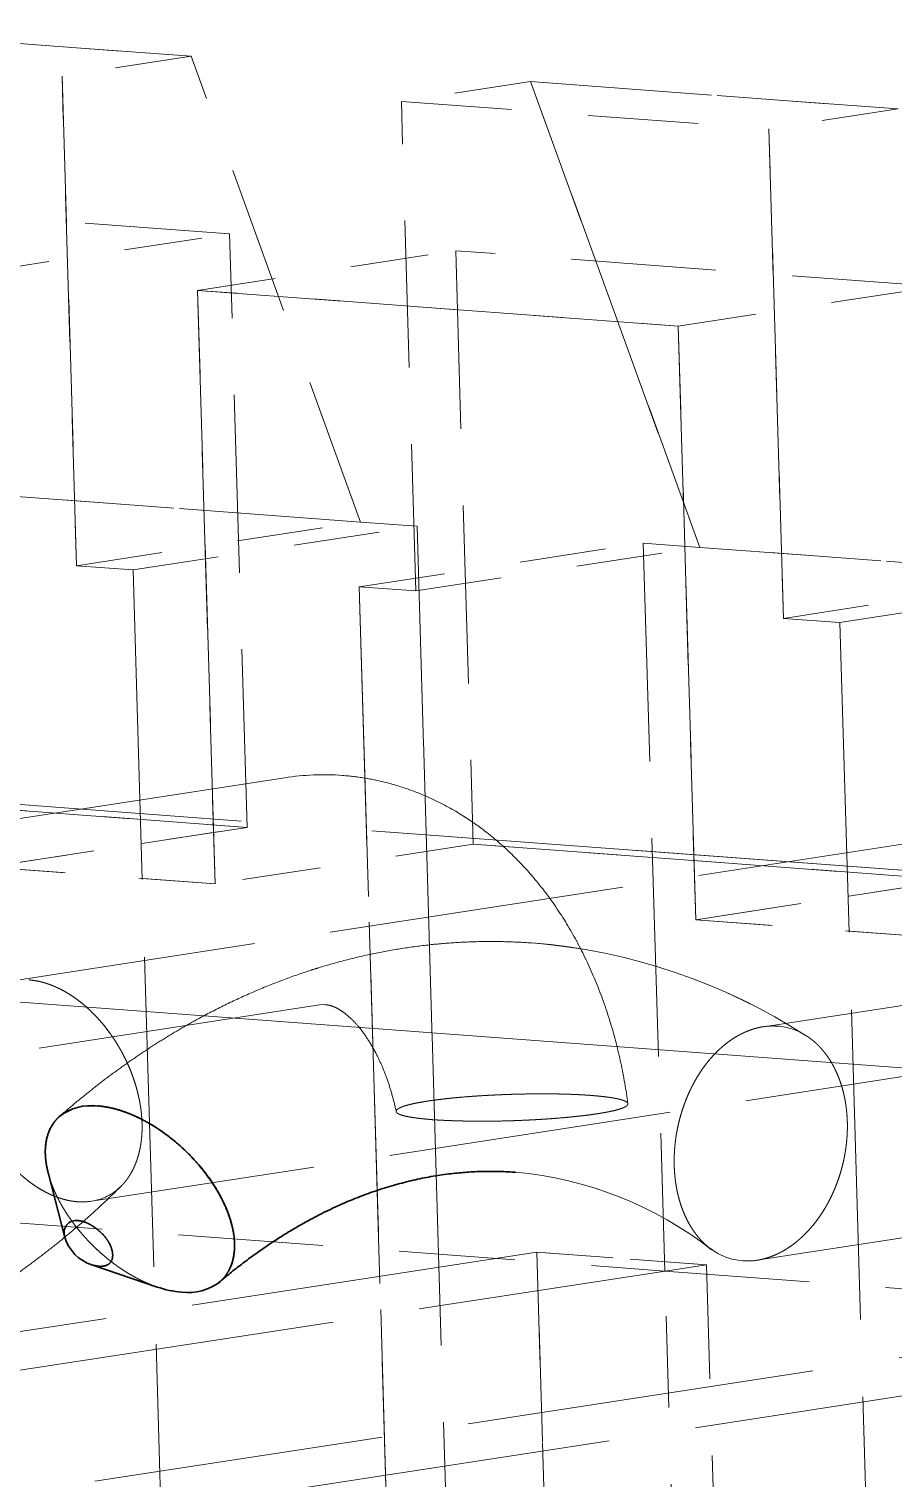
# Model space of a CAD drawing. Extents: x 23 to 417, y 3 to 294.
# Drawn here: x 361.404 to 362.532, y 112.258 to 114.149 of the extents above; entities that cross this region are included whole.
import ezdxf

# ---------------------------------------------------------------- set-up
doc = ezdxf.new("R2010")
doc.units = 0
doc.linetypes.add('DASHED', pattern=[15, 12, -3])
doc.layers.get('0').update_dxf_attribs({"lineweight": 13})

# ---------------------------------------------------------------- blocks, each defined once
blk = doc.blocks.new('BLOCK3535')
at = {"color": 7, "linetype": 'DASHED', "lineweight": 13, "ltscale": 0.024058}
for p, q in [((18.7004, -36.4342), (17.7408, -36.3627)), ((17.7408, -36.3627), (18.7004, -36.4342)), ((17.4038, -36.4145), (18.3634, -36.4859)), ((17.4038, -36.4145), (18.3634, -36.4859)), ((20.5459, -36.5716), (19.5863, -36.5001)), ((19.5863, -36.5001), (20.5459, -36.5716)), ((19.2493, -36.5519), (20.2089, -36.6234)), ((19.2493, -36.5519), (20.2089, -36.6234)), ((19.1426, -37.6499), (18.183, -37.5784)), ((18.183, -37.5784), (19.1426, -37.6499)), ((20.9881, -37.7873), (20.0285, -37.7159)), ((20.0285, -37.7159), (20.9881, -37.7873))]:
    blk.add_line(p, q, dxfattribs=at)
at = {"color": 7, "linetype": 'DASHED', "lineweight": 13, "ltscale": 0.008523}
for p, q in [((18.7004, -36.4342), (18.3634, -36.4859)), ((18.7004, -36.4342), (18.3634, -36.4859)), ((19.5863, -36.5001), (19.2493, -36.5519)), ((19.5863, -36.5001), (19.2493, -36.5519)), ((20.5459, -36.5716), (20.2089, -36.6234)), ((20.5459, -36.5716), (20.2089, -36.6234))]:
    blk.add_line(p, q, dxfattribs=at)
at = {"color": 7, "linetype": 'DASHED', "lineweight": 13, "ltscale": 0.032341}
for p, q in [((19.1426, -37.6499), (18.7004, -36.4342)), ((19.1426, -37.6499), (18.7004, -36.4342)), ((19.5863, -36.5001), (20.0285, -37.7159)), ((20.0285, -37.7159), (19.5863, -36.5001))]:
    blk.add_line(p, q, dxfattribs=at)
at = {"color": 7, "linetype": 'DASHED', "lineweight": 13, "ltscale": 0.03196}
for p, q in [((18.3634, -36.4859), (18.4013, -37.7638)), ((18.4013, -37.7638), (18.3634, -36.4859)), ((19.2871, -37.8297), (19.2493, -36.5519)), ((19.2871, -37.8297), (19.2493, -36.5519)), ((20.2089, -36.6234), (20.2468, -37.9012)), ((20.2468, -37.9012), (20.2089, -36.6234))]:
    blk.add_line(p, q, dxfattribs=at)
at = {"color": 7, "linetype": 'DASHED', "lineweight": 13, "ltscale": 0.03146}
for p, q in [((18.8006, -36.8975), (17.5457, -36.8041)), ((18.8006, -36.8975), (17.5457, -36.8041)), ((20.6461, -37.0349), (19.3912, -36.9415)), ((20.6461, -37.0349), (19.3912, -36.9415)), ((18.7172, -37.045), (19.9722, -37.1385)), ((19.9722, -37.1385), (18.7172, -37.045)), ((18.8465, -38.4468), (17.5915, -38.3533)), ((17.5915, -38.3533), (18.8465, -38.4468)), ((20.692, -38.5842), (19.437, -38.4907)), ((19.437, -38.4907), (20.692, -38.5842)), ((18.0916, -39.4675), (19.3465, -39.561)), ((18.0916, -39.4675), (19.3465, -39.561)), ((19.9371, -39.605), (21.192, -39.6984)), ((19.9371, -39.605), (21.192, -39.6984))]:
    blk.add_line(p, q, dxfattribs=at)
at = {"color": 7, "linetype": 'DASHED', "lineweight": 13, "ltscale": 0.017046}
for p, q in [((18.1267, -37.001), (18.8006, -36.8975)), ((18.1267, -37.001), (18.8006, -36.8975)), ((18.7172, -37.045), (19.3912, -36.9415)), ((18.7172, -37.045), (19.3912, -36.9415)), ((19.9722, -37.1385), (20.6461, -37.0349)), ((19.9722, -37.1385), (20.6461, -37.0349)), ((18.1725, -38.5503), (18.8465, -38.4468)), ((18.8465, -38.4468), (18.1725, -38.5503)), ((19.437, -38.4907), (18.7631, -38.5943)), ((19.437, -38.4907), (18.7631, -38.5943)), ((20.018, -38.6877), (20.692, -38.5842)), ((20.692, -38.5842), (20.018, -38.6877))]:
    blk.add_line(p, q, dxfattribs=at)
at = {"color": 7, "linetype": 'DASHED', "lineweight": 13, "ltscale": 0.038748}
for p, q in [((18.8465, -38.4468), (18.8006, -36.8975)), ((18.8465, -38.4468), (18.8006, -36.8975)), ((19.3912, -36.9415), (19.437, -38.4907)), ((19.3912, -36.9415), (19.437, -38.4907)), ((18.7631, -38.5943), (18.7172, -37.045)), ((18.7172, -37.045), (18.7631, -38.5943)), ((19.9722, -37.1385), (20.018, -38.6877)), ((20.018, -38.6877), (19.9722, -37.1385))]:
    blk.add_line(p, q, dxfattribs=at)
at = {"color": 7, "linetype": 'DASHED', "lineweight": 13, "ltscale": 0.018751}
for p, q in [((18.4013, -37.7638), (19.1426, -37.6499)), ((18.4013, -37.7638), (19.1426, -37.6499)), ((18.5489, -37.7748), (19.2903, -37.6609)), ((18.5489, -37.7748), (19.2903, -37.6609)), ((19.1395, -37.8188), (19.8808, -37.7049)), ((19.1395, -37.8188), (19.8808, -37.7049)), ((19.2871, -37.8297), (20.0285, -37.7159)), ((19.2871, -37.8297), (20.0285, -37.7159)), ((20.2468, -37.9012), (20.9881, -37.7873)), ((20.2468, -37.9012), (20.9881, -37.7873)), ((20.3944, -37.9122), (21.1357, -37.7983)), ((20.3944, -37.9122), (21.1357, -37.7983))]:
    blk.add_line(p, q, dxfattribs=at)
at = {"color": 7, "linetype": 'DASHED', "lineweight": 13, "ltscale": 0.003701}
for p, q in [((19.2903, -37.6609), (19.1426, -37.6499)), ((19.1426, -37.6499), (19.2903, -37.6609)), ((20.0285, -37.7159), (19.8808, -37.7049)), ((19.8808, -37.7049), (20.0285, -37.7159)), ((18.4013, -37.7638), (18.5489, -37.7748)), ((18.4013, -37.7638), (18.5489, -37.7748)), ((19.1395, -37.8188), (19.2871, -37.8297)), ((19.1395, -37.8188), (19.2871, -37.8297)), ((20.2468, -37.9012), (20.3944, -37.9122)), ((20.2468, -37.9012), (20.3944, -37.9122))]:
    blk.add_line(p, q, dxfattribs=at)
at = {"color": 7, "linetype": 'DASHED', "lineweight": 13, "ltscale": 0.047523}
for p, q in [((19.3465, -39.561), (19.2903, -37.6609)), ((19.2903, -37.6609), (19.3465, -39.561)), ((19.8808, -37.7049), (19.9371, -39.605)), ((19.8808, -37.7049), (19.9371, -39.605))]:
    blk.add_line(p, q, dxfattribs=at)
at = {"color": 7, "linetype": 'DASHED', "lineweight": 13, "ltscale": 0.342361}
for p, q in [((9.6126, -37.7438), (23.2692, -38.7607)), ((23.2692, -38.7607), (9.6126, -37.7438))]:
    blk.add_line(p, q, dxfattribs=at)
at = {"color": 7, "linetype": 'DASHED', "lineweight": 13, "ltscale": 0.067394}
for p, q in [((18.5489, -37.7748), (18.6287, -40.4694)), ((18.5489, -37.7748), (18.6287, -40.4694)), ((19.2193, -40.5133), (19.1395, -37.8188)), ((19.1395, -37.8188), (19.2193, -40.5133)), ((20.3944, -37.9122), (20.4742, -40.6068)), ((20.3944, -37.9122), (20.4742, -40.6068))]:
    blk.add_line(p, q, dxfattribs=at)
at = {"color": 7, "linetype": 'DASHED', "lineweight": 13}
blk.add_line((25.8232, -39.4668), (5.5966, -37.9606), dxfattribs=at)
blk.add_line((25.8232, -39.4668), (5.5966, -37.9606), dxfattribs=at)
at = {"color": 7, "linetype": 'DASHED', "lineweight": 13, "ltscale": 0.064476}
for p, q in [((18.9448, -38.3171), (16.3956, -38.7088)), ((20.7903, -38.4546), (18.2411, -38.8462)), ((22.7268, -39.185), (20.1777, -39.5767)), ((22.7268, -39.185), (20.1777, -39.5767))]:
    blk.add_line(p, q, dxfattribs=at)
at = {"color": 7, "linetype": 'DASHED', "lineweight": 13, "ltscale": 0.064477}
for p, q in [((18.9448, -38.3171), (16.3956, -38.7088)), ((20.7903, -38.4546), (18.2411, -38.8462))]:
    blk.add_line(p, q, dxfattribs=at)
at = {"color": 7, "linetype": 'DASHED', "lineweight": 13, "ltscale": 0.014805}
for p, q in [((18.7631, -38.5943), (18.1725, -38.5503)), ((18.1725, -38.5503), (18.7631, -38.5943)), ((20.6086, -38.7317), (20.018, -38.6877)), ((20.018, -38.6877), (20.6086, -38.7317)), ((19.3465, -39.561), (19.9371, -39.605)), ((19.3465, -39.561), (19.9371, -39.605))]:
    blk.add_line(p, q, dxfattribs=at)
at = {"color": 7, "linetype": 'DASHED', "lineweight": 13, "ltscale": 0.06175}
for p, q in [((22.6357, -38.592), (20.1944, -38.9671)), ((19.0358, -38.9102), (16.5945, -39.2853)), ((19.0358, -38.9102), (16.5945, -39.2853)), ((20.8813, -39.0476), (18.44, -39.4227)), ((20.8813, -39.0476), (18.44, -39.4227))]:
    blk.add_line(p, q, dxfattribs=at)
at = {"color": 7, "linetype": 'DASHED', "lineweight": 13, "ltscale": 0.061751}
blk.add_line((22.6357, -38.592), (20.1944, -38.9671), dxfattribs=at)
at = {"color": 7, "linetype": 'DASHED', "lineweight": 13, "ltscale": 0.000377529}
blk.add_line((19.0509, -38.9095), (19.0359, -38.9102), dxfattribs=at)
blk.add_line((19.0509, -38.9095), (19.0359, -38.9102), dxfattribs=at)
at = {"color": 7, "lineweight": 35, "ltscale": 0.004285}
blk.add_line((18.3709, -39.5169), (18.3277, -39.351), dxfattribs=at)
blk.add_line((18.3709, -39.5169), (18.3277, -39.351), dxfattribs=at)
at = {"color": 7, "linetype": 'DASHED', "lineweight": 13, "ltscale": 0.075856}
for p, q in [((19.6029, -39.5555), (16.6038, -40.0162)), ((19.6029, -39.5555), (16.6038, -40.0162)), ((17.0467, -40.0492), (20.0458, -39.5885)), ((17.0467, -40.0492), (20.0458, -39.5885)), ((21.4484, -39.6929), (18.4493, -40.1536)), ((21.4484, -39.6929), (18.4493, -40.1536)), ((18.8922, -40.1866), (21.8913, -39.7259)), ((18.8922, -40.1866), (21.8913, -39.7259))]:
    blk.add_line(p, q, dxfattribs=at)
at = {"color": 7, "linetype": 'DASHED', "lineweight": 13, "ltscale": 0.019871}
for p, q in [((19.3465, -39.561), (19.37, -40.3555)), ((19.3465, -39.561), (19.37, -40.3555)), ((19.9606, -40.3995), (19.9371, -39.605)), ((19.9606, -40.3995), (19.9371, -39.605))]:
    blk.add_line(p, q, dxfattribs=at)
at = {"color": 7, "linetype": 'DASHED', "lineweight": 13, "ltscale": 0.024839}
for p, q in [((19.6323, -40.5486), (19.6029, -39.5555)), ((19.6029, -39.5555), (19.6323, -40.5486)), ((20.0458, -39.5885), (20.0752, -40.5816)), ((20.0458, -39.5885), (20.0752, -40.5816))]:
    blk.add_line(p, q, dxfattribs=at)
at = {"color": 7, "linetype": 'DASHED', "lineweight": 13, "ltscale": 0.011104}
for p, q in [((19.6029, -39.5555), (20.0458, -39.5885)), ((20.0458, -39.5885), (19.6029, -39.5555))]:
    blk.add_line(p, q, dxfattribs=at)
at = {"color": 7, "lineweight": 35, "ltscale": 0.00452}
blk.add_line((18.4408, -39.5889), (18.6121, -39.6466), dxfattribs=at)
blk.add_line((18.4408, -39.5889), (18.6121, -39.6466), dxfattribs=at)
at = {"color": 7, "lineweight": 35, "ltscale": 0.000451517}
blk.add_line((18.441, -39.5889), (18.4587, -39.5924), dxfattribs=at)
blk.add_line((18.441, -39.5889), (18.4587, -39.5924), dxfattribs=at)
at = {"color": 7, "linetype": 'DASHED', "lineweight": 13}
for centre, radius, start, end in [((19.0468, -38.9875), 0.6781, 85.8858, 98.6619), ((19.0468, -38.9875), 0.6781, 85.8858, 98.6619), ((19.4679, -40.2863), 1.5429, 57.0987, 85.3873), ((19.4679, -40.2863), 1.543, 57.098, 85.3873), ((20.2196, -39.1291), 0.164, 85.7772, 98.8521), ((20.2196, -39.1292), 0.164, 85.7774, 98.8557), ((20.2199, -39.1248), 0.1597, 57.2151, 85.7515), ((20.2199, -39.1249), 0.1598, 57.2114, 85.7491), ((19.4598, -40.3135), 0.971, 51.9155, 84.8211), ((19.4598, -40.3135), 0.971, 51.9155, 84.8211), ((18.4196, -39.2864), 0.1378, 278.4789, 314.9584), ((18.4196, -39.2864), 0.1378, 278.4738, 314.9122), ((18.4162, -39.2638), 0.1606, 265.6064, 278.5221), ((18.4162, -39.2638), 0.1606, 265.6062, 278.5254), ((20.1525, -39.4195), 0.1591, 232.8835, 265.588), ((20.1525, -39.4195), 0.1591, 232.9116, 265.5888), ((20.1523, -39.4144), 0.1642, 265.7862, 278.8739), ((20.1523, -39.4144), 0.1642, 265.7864, 278.8778)]:
    blk.add_arc(centre, radius, start, end, dxfattribs=at)
at = {"color": 7, "lineweight": 35}
for centre, radius, start, end in [((18.4386, -39.3069), 0.1338, 82.1685, 127.9526), ((18.4386, -39.3069), 0.1339, 82.1715, 127.9474), ((18.3997, -39.5036), 0.0308, 80.1252, 204.2849), ((18.3997, -39.5036), 0.0308, 80.1252, 204.2849), ((18.4771, -39.4834), 0.1116, 197.3775, 251.1141), ((18.4771, -39.4834), 0.1116, 197.3775, 251.1141), ((18.6936, -39.5256), 0.1352, 262.4354, 307.0752), ((18.6936, -39.5256), 0.1352, 262.4406, 307.0711), ((18.6985, -39.3975), 0.2636, 250.8335, 265.0556), ((18.6985, -39.3973), 0.2638, 250.8635, 265.0563)]:
    blk.add_arc(centre, radius, start, end, dxfattribs=at)
at = {"color": 7, "linetype": 'DASHED', "lineweight": 13}
for points, degree, knots in [([(19.8408, -39.168), (19.836, -39.1323), (19.8237, -39.0616), (19.797, -38.9578), (19.762, -38.8578), (19.729, -38.7853), (19.6919, -38.7155), (19.6506, -38.6484), (19.5905, -38.5709), (19.5268, -38.5048), (19.4627, -38.451), (19.3992, -38.4083), (19.3381, -38.3755), (19.2785, -38.3502), (19.2179, -38.3309), (19.1567, -38.3177), (19.116, -38.3127), (19.0955, -38.3112)], 3, [0, 0, 0, 0, 0.108083, 0.215108, 0.320937, 0.425518, 0.453925, 0.558139, 0.661284, 0.747466, 0.833187, 0.911825, 0.976531, 1.041097, 1.105605, 1.167116, 1.228612, 1.228612, 1.228612, 1.228612]), ([(19.8408, -39.168), (19.836, -39.1323), (19.8237, -39.0616), (19.797, -38.9578), (19.762, -38.8578), (19.729, -38.7853), (19.6919, -38.7155), (19.6506, -38.6484), (19.5905, -38.5709), (19.5268, -38.5048), (19.4627, -38.451), (19.3992, -38.4083), (19.3381, -38.3755), (19.2785, -38.3502), (19.2179, -38.3309), (19.1567, -38.3177), (19.116, -38.3127), (19.0955, -38.3112)], 3, [0, 0, 0, 0, 0.108083, 0.215108, 0.320937, 0.425518, 0.453925, 0.558139, 0.661284, 0.747466, 0.833187, 0.911825, 0.976531, 1.041097, 1.105605, 1.167116, 1.228612, 1.228612, 1.228612, 1.228612]), ([(19.5919, -38.7487), (19.5692, -38.747), (19.5236, -38.7447), (19.4551, -38.7444), (19.3866, -38.7473), (19.3169, -38.7534), (19.2462, -38.763), (19.1746, -38.7762), (19.1035, -38.7928), (19.0504, -38.8079), (18.9962, -38.8249), (18.9411, -38.8441), (18.8685, -38.8732), (18.797, -38.9058), (18.7349, -38.9375), (18.682, -38.9669), (18.6378, -38.9932), (18.5942, -39.0207), (18.5511, -39.0496), (18.5085, -39.0797), (18.4665, -39.1111), (18.4251, -39.1437), (18.3876, -39.1746), (18.3642, -39.1949), (18.3542, -39.2037)], 3, [0, 0, 0, 0, 0.068422, 0.1369, 0.205438, 0.274081, 0.346644, 0.419405, 0.492405, 0.565686, 0.584975, 0.662689, 0.740823, 0.81942, 0.898523, 0.949662, 1.001037, 1.05266, 1.104539, 1.156685, 1.209105, 1.261807, 1.314787, 1.354829, 1.354829, 1.354829, 1.354829]), ([(19.5919, -38.7487), (19.5692, -38.747), (19.5236, -38.7447), (19.4551, -38.7444), (19.3866, -38.7473), (19.3169, -38.7534), (19.2462, -38.763), (19.1746, -38.7762), (19.1035, -38.7928), (19.0504, -38.8079), (18.9962, -38.8249), (18.9411, -38.8441), (18.8685, -38.8732), (18.797, -38.9058), (18.7349, -38.9375), (18.682, -38.9669), (18.6378, -38.9932), (18.5942, -39.0207), (18.5511, -39.0496), (18.5085, -39.0797), (18.4665, -39.1111), (18.4251, -39.1437), (18.3876, -39.1746), (18.3642, -39.1949), (18.3542, -39.2037)], 3, [0, 0, 0, 0, 0.068422, 0.1369, 0.205438, 0.274081, 0.346644, 0.419405, 0.492405, 0.565686, 0.584975, 0.662689, 0.740823, 0.81942, 0.898523, 0.949662, 1.001037, 1.05266, 1.104539, 1.156685, 1.209105, 1.261807, 1.314787, 1.354829, 1.354829, 1.354829, 1.354829]), ([(18.5636, -39.1507), (18.5515, -39.0952), (18.5294, -39.0409), (18.4993, -38.9897), (18.4383, -38.9164), (18.3649, -38.8689), (18.3354, -38.8553), (18.3058, -38.8471), (18.2771, -38.8449)], 5, [0, 0, 0, 0, 0, 0, 0.4984688, 0.4984688, 0.4984688, 0.8134123, 0.8134123, 0.8134123, 0.8134123, 0.8134123, 0.8134123]), ([(18.2771, -38.8449), (18.3056, -38.8471), (18.335, -38.8552), (18.3645, -38.8687), (18.4382, -38.9163), (18.4995, -38.9899), (18.5296, -39.0413), (18.5516, -39.0954), (18.5636, -39.1507)], 5, [0, 0, 0, 0, 0, 0, 0.3128628, 0.3128628, 0.3128628, 0.8094735, 0.8094735, 0.8094735, 0.8094735, 0.8094735, 0.8094735]), ([(19.2359, -39.1886), (19.2328, -39.1744), (19.226, -39.1468), (19.2137, -39.1072), (19.1997, -39.071), (19.1873, -39.0445), (19.1731, -39.0179), (19.1574, -38.9922), (19.1365, -38.9649), (19.1176, -38.9452), (19.1019, -38.9318), (19.0889, -38.923), (19.0786, -38.9174), (19.0704, -38.9139), (19.0632, -38.9116), (19.0569, -38.9102), (19.0529, -38.9097), (19.0509, -38.9095)], 3, [0, 0, 0, 0, 0.0437103, 0.0852094, 0.124171, 0.1602813, 0.1726549, 0.2146268, 0.2504246, 0.2756991, 0.2965469, 0.3121968, 0.3227525, 0.3315748, 0.3390157, 0.3452501, 0.3510523, 0.3510523, 0.3510523, 0.3510523]), ([(19.2359, -39.1886), (19.2328, -39.1744), (19.226, -39.1468), (19.2137, -39.1072), (19.1997, -39.071), (19.1873, -39.0445), (19.1731, -39.0179), (19.1574, -38.9922), (19.1365, -38.9649), (19.1176, -38.9452), (19.1019, -38.9318), (19.0889, -38.923), (19.0786, -38.9174), (19.0704, -38.9139), (19.0632, -38.9116), (19.0569, -38.9102), (19.0529, -38.9097), (19.0509, -38.9095)], 3, [0, 0, 0, 0, 0.0437103, 0.0852094, 0.124171, 0.1602813, 0.1726549, 0.2146268, 0.2504246, 0.2756991, 0.2965469, 0.3121968, 0.3227525, 0.3315748, 0.3390157, 0.3452501, 0.3510523, 0.3510523, 0.3510523, 0.3510523]), ([(20.1944, -38.9671), (20.1686, -38.971), (20.1429, -38.9799), (20.1179, -38.9935), (20.0576, -39.0392), (20.011, -39.1069), (19.9892, -39.1538), (19.974, -39.2034), (19.9663, -39.2545), (19.9663, -39.2547), (19.9662, -39.2549), (19.9662, -39.2551)], 5, [0, 0, 0, 0, 0, 0, 0.2786518, 0.2786518, 0.2786518, 0.7174788, 0.7174788, 0.7174788, 0.7192841, 0.7192841, 0.7192841, 0.7192841, 0.7192841, 0.7192841]), ([(19.9662, -39.2551), (19.9739, -39.2036), (19.9892, -39.1535), (20.0113, -39.1064), (20.058, -39.0388), (20.1182, -38.9934), (20.143, -38.9799), (20.1687, -38.971), (20.1944, -38.9671)], 5, [0, 0, 0, 0, 0, 0, 0.4442901, 0.4442901, 0.4442901, 0.7227107, 0.7227107, 0.7227107, 0.7227107, 0.7227107, 0.7227107]), ([(20.4091, -39.2881), (20.4157, -39.2438), (20.4165, -39.1994), (20.4112, -39.1561), (20.3923, -39.09), (20.358, -39.0363), (20.3424, -39.0178), (20.3251, -39.0025), (20.3063, -38.9905)], 5, [0, 0, 0, 0, 0, 0, 0.3822403, 0.3822403, 0.3822403, 0.6213756, 0.6213756, 0.6213756, 0.6213756, 0.6213756, 0.6213756]), ([(20.3064, -38.9905), (20.3303, -39.0058), (20.3518, -39.0263), (20.37, -39.0516), (20.3997, -39.1102), (20.4134, -39.1783), (20.416, -39.2145), (20.4146, -39.2513), (20.4091, -39.2881)], 5, [0, 0, 0, 0, 0, 0, 0.3018264, 0.3018264, 0.3018264, 0.6193104, 0.6193104, 0.6193104, 0.6193104, 0.6193104, 0.6193104]), ([(18.1207, -39.1177), (18.1328, -39.173), (18.1545, -39.2273), (18.184, -39.2786), (18.244, -39.3522), (18.3165, -39.3999), (18.3458, -39.4136), (18.3752, -39.4218), (18.4038, -39.424)], 5, [0, 0, 0, 0, 0, 0, 0.4973795, 0.4973795, 0.4973795, 0.8113801, 0.8113801, 0.8113801, 0.8113801, 0.8113801, 0.8113801]), ([(18.4038, -39.424), (18.3754, -39.4218), (18.3461, -39.4137), (18.3169, -39.4001), (18.244, -39.3523), (18.1837, -39.2784), (18.1544, -39.2269), (18.1328, -39.1728), (18.1207, -39.1177)], 5, [0, 0, 0, 0, 0, 0, 0.3122339, 0.3122339, 0.3122339, 0.807877, 0.807877, 0.807877, 0.807877, 0.807877, 0.807877]), ([(19.2359, -39.1886), (19.2351, -39.1849), (19.2387, -39.1809), (19.2468, -39.1769), (19.288, -39.1638), (19.3672, -39.1531), (19.4327, -39.1475), (19.5389, -39.1422), (19.6423, -39.142), (19.6791, -39.1426), (19.7134, -39.1441), (19.7438, -39.1464)], 5, [0, 0, 0, 0, 0, 0, 0.233655, 0.233655, 0.233655, 0.812289, 0.812289, 0.812289, 1.14413, 1.14413, 1.14413, 1.14413, 1.14413, 1.14413]), ([(19.2359, -39.1886), (19.2351, -39.1849), (19.2387, -39.1809), (19.2468, -39.1769), (19.288, -39.1638), (19.3672, -39.1531), (19.4327, -39.1475), (19.5389, -39.1422), (19.6423, -39.142), (19.6791, -39.1426), (19.7134, -39.1441), (19.7438, -39.1464)], 5, [0, 0, 0, 0, 0, 0, 0.233655, 0.233655, 0.233655, 0.812289, 0.812289, 0.812289, 1.14413, 1.14413, 1.14413, 1.14413, 1.14413, 1.14413]), ([(19.7438, -39.1464), (19.7711, -39.1485), (19.7952, -39.1512), (19.8153, -39.1544), (19.8324, -39.1593), (19.8392, -39.1648), (19.8401, -39.1658), (19.8406, -39.1669), (19.8408, -39.168)], 5, [0, 0, 0, 0, 0, 0, 0.2965096, 0.2965096, 0.2965096, 0.3641329, 0.3641329, 0.3641329, 0.3641329, 0.3641329, 0.3641329]), ([(19.7438, -39.1464), (19.7711, -39.1485), (19.7952, -39.1512), (19.8153, -39.1544), (19.8324, -39.1593), (19.8392, -39.1648), (19.8401, -39.1658), (19.8406, -39.1669), (19.8408, -39.168)], 5, [0, 0, 0, 0, 0, 0, 0.2965096, 0.2965096, 0.2965096, 0.3641329, 0.3641329, 0.3641329, 0.3641329, 0.3641329, 0.3641329]), ([(18.517, -39.384), (18.5351, -39.3661), (18.5499, -39.3437), (18.5608, -39.3177), (18.5725, -39.2698), (18.5733, -39.2176), (18.5718, -39.1954), (18.5685, -39.1731), (18.5636, -39.1507)], 5, [0, 0, 0, 0, 0, 0, 0.2877513, 0.2877513, 0.2877513, 0.4894529, 0.4894529, 0.4894529, 0.4894529, 0.4894529, 0.4894529]), ([(18.5636, -39.1507), (18.5722, -39.1897), (18.5756, -39.2283), (18.5737, -39.2658), (18.5629, -39.3146), (18.541, -39.3547), (18.5338, -39.3655), (18.5258, -39.3752), (18.517, -39.3839)], 5, [0, 0, 0, 0, 0, 0, 0.3505769, 0.3505769, 0.3505769, 0.4913722, 0.4913722, 0.4913722, 0.4913722, 0.4913722, 0.4913722]), ([(19.8408, -39.168), (19.8413, -39.1717), (19.8374, -39.1755), (19.8289, -39.1795), (19.793, -39.1904), (19.7302, -39.1997), (19.6815, -39.2045), (19.5812, -39.212), (19.4746, -39.2146), (19.4208, -39.2143), (19.3723, -39.2125), (19.3309, -39.2098)], 5, [0, 0, 0, 0, 0, 0, 0.23131, 0.23131, 0.23131, 0.683573, 0.683573, 0.683573, 1.136202, 1.136202, 1.136202, 1.136202, 1.136202, 1.136202]), ([(19.8408, -39.168), (19.8413, -39.1717), (19.8374, -39.1755), (19.8289, -39.1795), (19.793, -39.1904), (19.7302, -39.1997), (19.6815, -39.2045), (19.5812, -39.212), (19.4746, -39.2146), (19.4208, -39.2143), (19.3723, -39.2125), (19.3309, -39.2098)], 5, [0, 0, 0, 0, 0, 0, 0.23131, 0.23131, 0.23131, 0.683573, 0.683573, 0.683573, 1.136202, 1.136202, 1.136202, 1.136202, 1.136202, 1.136202]), ([(19.3309, -39.2098), (19.3046, -39.2076), (19.2815, -39.2051), (19.2614, -39.202), (19.2445, -39.1972), (19.2376, -39.1918), (19.2367, -39.1907), (19.2361, -39.1897), (19.2359, -39.1886)], 5, [0, 0, 0, 0, 0, 0, 0.2868962, 0.2868962, 0.2868962, 0.3523832, 0.3523832, 0.3523832, 0.3523832, 0.3523832, 0.3523832]), ([(19.3309, -39.2098), (19.3046, -39.2076), (19.2815, -39.2051), (19.2614, -39.202), (19.2445, -39.1972), (19.2376, -39.1918), (19.2367, -39.1907), (19.2361, -39.1897), (19.2359, -39.1886)], 5, [0, 0, 0, 0, 0, 0, 0.2868962, 0.2868962, 0.2868962, 0.3523832, 0.3523832, 0.3523832, 0.3523832, 0.3523832, 0.3523832]), ([(19.9662, -39.2551), (19.9589, -39.3042), (19.9586, -39.3537), (19.9656, -39.402), (19.9862, -39.4642), (20.0206, -39.5129), (20.0316, -39.5257), (20.0436, -39.5369), (20.0564, -39.5465)], 5, [0, 0, 0, 0, 0, 0, 0.4257744, 0.4257744, 0.4257744, 0.5965125, 0.5965125, 0.5965125, 0.5965125, 0.5965125, 0.5965125]), ([(20.0565, -39.5465), (20.0346, -39.5302), (20.0153, -39.5093), (19.9992, -39.4844), (19.9731, -39.4272), (19.9614, -39.3613), (19.9593, -39.3258), (19.961, -39.2903), (19.9662, -39.2551)], 5, [0, 0, 0, 0, 0, 0, 0.2906794, 0.2906794, 0.2906794, 0.5961804, 0.5961804, 0.5961804, 0.5961804, 0.5961804, 0.5961804]), ([(20.1777, -39.5767), (20.2035, -39.5727), (20.2296, -39.5637), (20.2548, -39.5501), (20.316, -39.5043), (20.3635, -39.4365), (20.3858, -39.3896), (20.4013, -39.3399), (20.409, -39.2887), (20.4091, -39.2885), (20.4091, -39.2883), (20.4091, -39.2881)], 5, [0, 0, 0, 0, 0, 0, 0.2794202, 0.2794202, 0.2794202, 0.7191631, 0.7191631, 0.7191631, 0.7209508, 0.7209508, 0.7209508, 0.7209508, 0.7209508, 0.7209508]), ([(20.4091, -39.2881), (20.4015, -39.3398), (20.3858, -39.3899), (20.3632, -39.4371), (20.3156, -39.5047), (20.2546, -39.5502), (20.2294, -39.5638), (20.2035, -39.5727), (20.1777, -39.5767)], 5, [0, 0, 0, 0, 0, 0, 0.4454249, 0.4454249, 0.4454249, 0.7250301, 0.7250301, 0.7250301, 0.7250301, 0.7250301, 0.7250301]), ([(18.3278, -39.3512), (18.3372, -39.3865), (18.3532, -39.423), (18.3752, -39.4592), (18.4276, -39.5282), (18.4959, -39.5873), (18.534, -39.6134), (18.5735, -39.6335), (18.612, -39.6465)], 5, [0, 0, 0, 0, 0, 0, 0.3695782, 0.3695782, 0.3695782, 0.7538975, 0.7538975, 0.7538975, 0.7538975, 0.7538975, 0.7538975]), ([(18.6119, -39.6465), (18.5663, -39.6311), (18.5198, -39.6059), (18.4761, -39.573), (18.4114, -39.5105), (18.3635, -39.439), (18.3475, -39.4095), (18.3355, -39.38), (18.3278, -39.3512)], 5, [0, 0, 0, 0, 0, 0, 0.4597821, 0.4597821, 0.4597821, 0.7608226, 0.7608226, 0.7608226, 0.7608226, 0.7608226, 0.7608226]), ([(18.5171, -39.3839), (18.497, -39.4037), (18.4564, -39.4423), (18.4011, -39.4912), (18.3524, -39.5314), (18.311, -39.564), (18.269, -39.5954), (18.2265, -39.6255), (18.1834, -39.6543), (18.1397, -39.6818), (18.0956, -39.7081), (18.0475, -39.7348), (17.9937, -39.7626), (17.9339, -39.7908), (17.8715, -39.8172), (17.8084, -39.841), (17.7427, -39.8627), (17.6742, -39.8821), (17.603, -39.8988), (17.5314, -39.912), (17.4683, -39.9205), (17.4138, -39.9258), (17.3682, -39.9287), (17.3226, -39.9303), (17.277, -39.9304), (17.2313, -39.9292), (17.2009, -39.9274), (17.1857, -39.9262)], 3, [0, 0, 0, 0, 0.084545, 0.16834, 0.2213, 0.273974, 0.326366, 0.378484, 0.430336, 0.481932, 0.53328, 0.584394, 0.646912, 0.714969, 0.782676, 0.850054, 0.917146, 0.990448, 1.063479, 1.13627, 1.208864, 1.254606, 1.300264, 1.345904, 1.391493, 1.437233, 1.482955, 1.482955, 1.482955, 1.482955]), ([(18.5171, -39.3839), (18.497, -39.4037), (18.4564, -39.4423), (18.4011, -39.4912), (18.3524, -39.5314), (18.311, -39.564), (18.269, -39.5954), (18.2265, -39.6255), (18.1834, -39.6543), (18.1397, -39.6818), (18.0956, -39.7081), (18.0475, -39.7348), (17.9937, -39.7626), (17.9339, -39.7908), (17.8715, -39.8172), (17.8084, -39.841), (17.7427, -39.8627), (17.6742, -39.8821), (17.603, -39.8988), (17.5314, -39.912), (17.4683, -39.9205), (17.4138, -39.9258), (17.3682, -39.9287), (17.3226, -39.9303), (17.277, -39.9304), (17.2313, -39.9292), (17.2009, -39.9274), (17.1857, -39.9262)], 3, [0, 0, 0, 0, 0.084545, 0.168341, 0.221301, 0.273975, 0.326367, 0.378484, 0.430336, 0.481932, 0.53328, 0.584394, 0.646912, 0.714969, 0.782676, 0.850055, 0.917147, 0.990448, 1.063479, 1.13627, 1.208864, 1.254606, 1.300264, 1.345904, 1.391494, 1.437233, 1.482956, 1.482956, 1.482956, 1.482956])]:
    blk.add_open_spline(points, degree=degree, knots=knots, dxfattribs=at)
at = {"color": 7, "lineweight": 35}
for points, degree, knots in [([(18.7749, -39.6332), (18.7915, -39.6191), (18.8041, -39.6008), (18.812, -39.5782), (18.8189, -39.5208), (18.8016, -39.4554), (18.7844, -39.417), (18.738, -39.3412), (18.6735, -39.2757), (18.6368, -39.2457), (18.5778, -39.208), (18.5176, -39.1851), (18.4967, -39.1791), (18.4764, -39.1753), (18.4569, -39.1738)], 5, [0, 0, 0, 0, 0, 0, 0.281193, 0.281193, 0.281193, 0.66835, 0.66835, 0.66835, 1.071996, 1.071996, 1.071996, 1.285148, 1.285148, 1.285148, 1.285148, 1.285148, 1.285148]), ([(18.4569, -39.1738), (18.4921, -39.1765), (18.5299, -39.1867), (18.5686, -39.2036), (18.6324, -39.242), (18.6889, -39.2923), (18.7105, -39.3146), (18.759, -39.3727), (18.7939, -39.4368), (18.8082, -39.4751), (18.8195, -39.5351), (18.8084, -39.5875), (18.8005, -39.6059), (18.7891, -39.6211), (18.7749, -39.6332)], 5, [0, 0, 0, 0, 0, 0, 0.385147, 0.385147, 0.385147, 0.65318, 0.65318, 0.65318, 1.044187, 1.044187, 1.044187, 1.279176, 1.279176, 1.279176, 1.279176, 1.279176, 1.279176]), ([(18.3565, -39.2017), (18.3416, -39.2148), (18.3301, -39.2315), (18.3226, -39.2518), (18.3178, -39.2832), (18.3208, -39.3178), (18.3224, -39.3288), (18.3248, -39.3399), (18.3278, -39.3512)], 5, [0, 0, 0, 0, 0, 0, 0.2622412, 0.2622412, 0.2622412, 0.3798917, 0.3798917, 0.3798917, 0.3798917, 0.3798917, 0.3798917]), ([(18.3278, -39.3512), (18.3208, -39.3251), (18.3174, -39.2997), (18.318, -39.2756), (18.3248, -39.2449), (18.3397, -39.2199), (18.3447, -39.2132), (18.3503, -39.2071), (18.3565, -39.2017)], 5, [0, 0, 0, 0, 0, 0, 0.2725351, 0.2725351, 0.2725351, 0.3837332, 0.3837332, 0.3837332, 0.3837332, 0.3837332, 0.3837332]), ([(19.5474, -39.3471), (19.5339, -39.3461), (19.5069, -39.3447), (19.4662, -39.3445), (19.4254, -39.3462), (19.3827, -39.35), (19.338, -39.3561), (19.2915, -39.3649), (19.2448, -39.3763), (19.198, -39.39), (19.1512, -39.4063), (19.1045, -39.4251), (19.0577, -39.4464), (19.0166, -39.4674), (18.9811, -39.4872), (18.951, -39.505), (18.921, -39.524), (18.8911, -39.544), (18.8613, -39.5651), (18.8315, -39.5873), (18.8019, -39.6106), (18.7825, -39.6267), (18.7727, -39.635)], 3, [0, 0, 0, 0, 0.040537, 0.0811459, 0.121967, 0.1630851, 0.209766, 0.2570661, 0.3051018, 0.3539781, 0.4032836, 0.4535974, 0.5050016, 0.5575639, 0.5919899, 0.6269313, 0.6623987, 0.6984015, 0.7349482, 0.772045, 0.8096972, 0.8479236, 0.8479236, 0.8479236, 0.8479236]), ([(19.5474, -39.3471), (19.5339, -39.3461), (19.5069, -39.3447), (19.4662, -39.3445), (19.4254, -39.3462), (19.3827, -39.35), (19.338, -39.3561), (19.2915, -39.3649), (19.2448, -39.3763), (19.198, -39.39), (19.1512, -39.4063), (19.1045, -39.4251), (19.0577, -39.4464), (19.0166, -39.4674), (18.9811, -39.4872), (18.951, -39.505), (18.921, -39.524), (18.8911, -39.544), (18.8613, -39.5651), (18.8315, -39.5873), (18.8019, -39.6106), (18.7825, -39.6267), (18.7727, -39.635)], 3, [0, 0, 0, 0, 0.040537, 0.0811459, 0.121967, 0.1630851, 0.209766, 0.2570661, 0.3051018, 0.3539781, 0.4032836, 0.4535974, 0.5050016, 0.5575639, 0.5919899, 0.6269313, 0.6623987, 0.6984015, 0.7349482, 0.772045, 0.8096972, 0.8479236, 0.8479236, 0.8479236, 0.8479236]), ([(18.4587, -39.5924), (18.4612, -39.5926), (18.4637, -39.5927), (18.466, -39.5926), (18.4753, -39.592), (18.4845, -39.5888), (18.4902, -39.5847), (18.4969, -39.5728), (18.4955, -39.5553), (18.4938, -39.5476), (18.4871, -39.5302), (18.4739, -39.5127), (18.4664, -39.5051), (18.4544, -39.4944), (18.4408, -39.4856), (18.4361, -39.4829), (18.4269, -39.4783), (18.418, -39.4753), (18.4136, -39.4741), (18.4092, -39.4734), (18.405, -39.4732)], 5, [0, 0, 0, 0, 0, 0, 0.0649247, 0.0649247, 0.0649247, 0.2596623, 0.2596623, 0.2596623, 0.3921692, 0.3921692, 0.3921692, 0.5301867, 0.5301867, 0.5301867, 0.5994587, 0.5994587, 0.5994587, 0.6670761, 0.6670761, 0.6670761, 0.6670761, 0.6670761, 0.6670761]), ([(18.4587, -39.5924), (18.4612, -39.5926), (18.4637, -39.5927), (18.466, -39.5926), (18.4753, -39.592), (18.4845, -39.5888), (18.4902, -39.5847), (18.4969, -39.5728), (18.4955, -39.5553), (18.4938, -39.5476), (18.4871, -39.5302), (18.4739, -39.5127), (18.4664, -39.5051), (18.4544, -39.4944), (18.4408, -39.4856), (18.4361, -39.4829), (18.4269, -39.4783), (18.418, -39.4753), (18.4136, -39.4741), (18.4092, -39.4734), (18.405, -39.4732)], 5, [0, 0, 0, 0, 0, 0, 0.0649247, 0.0649247, 0.0649247, 0.2596623, 0.2596623, 0.2596623, 0.3921692, 0.3921692, 0.3921692, 0.5301867, 0.5301867, 0.5301867, 0.5994587, 0.5994587, 0.5994587, 0.6670761, 0.6670761, 0.6670761, 0.6670761, 0.6670761, 0.6670761])]:
    blk.add_open_spline(points, degree=degree, knots=knots, dxfattribs=at)

msp = doc.modelspace()

# ---------------------------------------------------------------- block references
at = {"lineweight": 0, "xscale": 0.5, "yscale": 0.5, "zscale": 0.5}
msp.add_blockref('BLOCK3535', (352.2652, 132.3303), dxfattribs=at)

doc.saveas('drawing.dxf')
